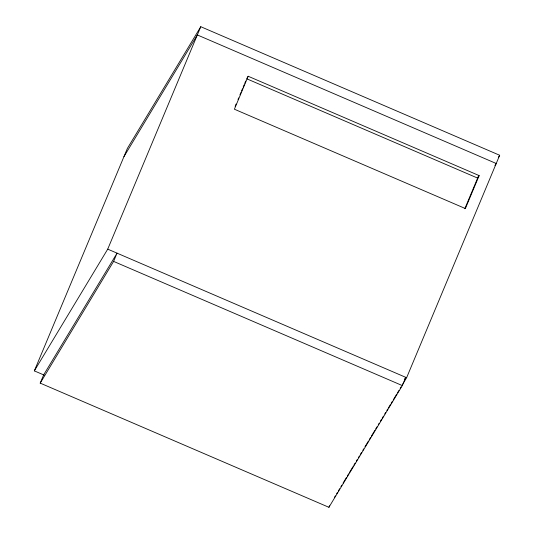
<?xml version="1.0" encoding="UTF-8"?>
<svg xmlns="http://www.w3.org/2000/svg" width="534" height="534" viewBox="0 0 534 534"><rect width="100%" height="100%" fill="white"/><g stroke="black" fill="none" stroke-linecap="round" stroke-linejoin="round"><path stroke-width="0.8" d="M44.255 375.142L34.33 370.87L127.379 148.425L200.777 26.7L499.67 155.26L406.621 377.705L402.329 384.827M40.21 383.125L43.655 374.881L117.053 253.156L113.602 261.4L40.21 383.125L328.917 507.3L402.316 385.575L405.76 377.338L404.472 379.474M34.33 370.87L107.721 249.144L200.777 26.7M235.127 106.346L236.088 104.043M238.01 99.444L238.658 97.916M239.94 94.845L240.901 92.549M241.542 91.014L242.503 88.717M243.144 87.182L244.105 84.886M244.746 83.351L245.707 81.055M248.177 76.255L234.393 109.21L465.361 208.547L479.145 175.593L248.177 76.255L247.048 78.131M328.917 507.3L329.545 505.805M464.827 208.707L478.577 175.853M123.935 156.662L197.326 34.937L496.226 163.497L494.938 165.633M479.145 175.593L477.636 178.096L246.668 78.752M498.382 157.397L499.67 155.26M334.511 497.294L335.372 495.872M336.66 493.736L337.515 492.315M338.376 490.893L339.664 488.757M340.952 486.621L341.807 485.192M343.095 483.056L346.533 477.363M347.387 475.941L348.675 473.805M349.536 472.383L352.967 466.689M353.828 465.261L355.117 463.132M356.405 460.996L357.259 459.567M358.548 457.431L359.409 456.009M360.263 454.588L361.551 452.452M362.84 450.316L363.701 448.894M364.989 446.758L368.42 441.064M369.281 439.636L370.569 437.5M371.424 436.078L374.861 430.384M375.716 428.962L377.004 426.826M378.292 424.69L379.153 423.268M380.442 421.132L381.296 419.704M382.157 418.282L383.445 416.146M384.734 414.01L385.588 412.588M386.876 410.452L387.737 409.031M388.592 407.602L390.314 404.759M391.168 403.337L392.457 401.201M393.318 399.772L396.749 394.079M397.61 392.657L398.898 390.521M400.186 388.385L401.041 386.963M107.721 249.144L406.621 377.705M113.602 261.4L402.316 385.575"/></g></svg>
